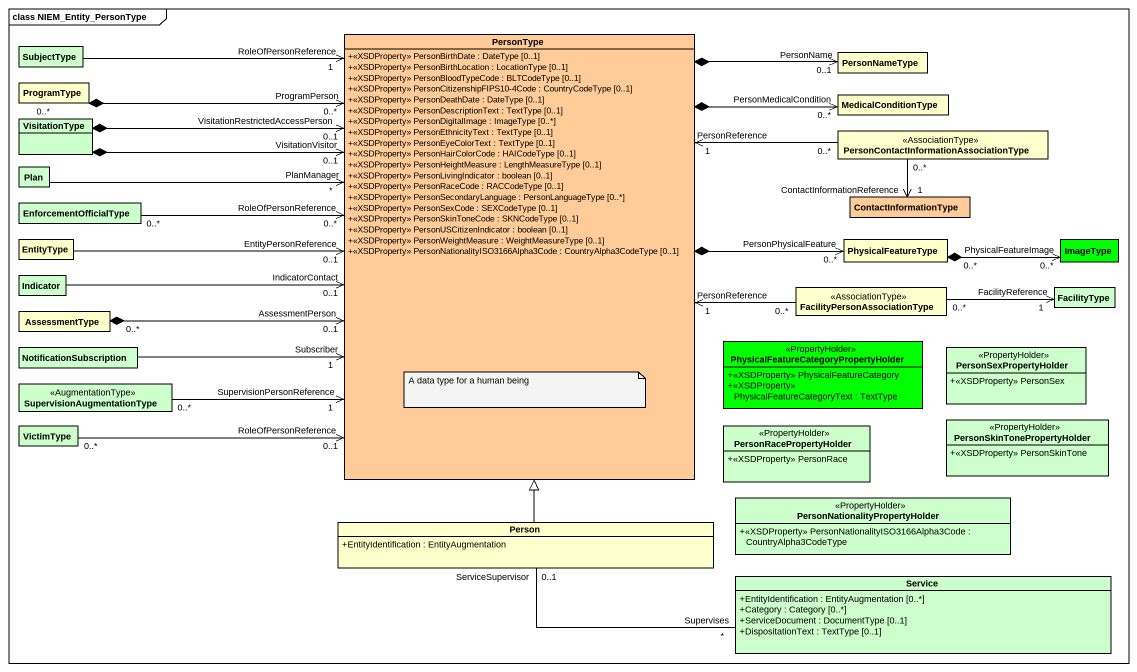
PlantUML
@startuml
mainframe class NIEM_Entity_PersonType
hide circle
hide empty members
skinparam classAttributeIconSize 0
class SubjectType #CCFFCC
class PersonType #FFCC99 {
  +<<XSDProperty>> PersonBirthDate : DateType [0..1]
  +<<XSDProperty>> PersonBirthLocation : LocationType [0..1]
  +<<XSDProperty>> PersonBloodTypeCode : BLTCodeType [0..1]
  +<<XSDProperty>> PersonCitizenshipFIPS10-4Code : CountryCodeType [0..1]
  +<<XSDProperty>> PersonDeathDate : DateType [0..1]
  +<<XSDProperty>> PersonDescriptionText : TextType [0..1]
  +<<XSDProperty>> PersonDigitalImage : ImageType [0..*]
  +<<XSDProperty>> PersonEthnicityText : TextType [0..1]
  +<<XSDProperty>> PersonEyeColorText : TextType [0..1]
  +<<XSDProperty>> PersonHairColorCode : HAICodeType [0..1]
  +<<XSDProperty>> PersonHeightMeasure : LengthMeasureType [0..1]
  +<<XSDProperty>> PersonLivingIndicator : boolean [0..1]
  +<<XSDProperty>> PersonRaceCode : RACCodeType [0..1]
  +<<XSDProperty>> PersonSecondaryLanguage : PersonLanguageType [0..*]
  +<<XSDProperty>> PersonSexCode : SEXCodeType [0..1]
  +<<XSDProperty>> PersonSkinToneCode : SKNCodeType [0..1]
  +<<XSDProperty>> PersonUSCitizenIndicator : boolean [0..1]
  +<<XSDProperty>> PersonWeightMeasure : WeightMeasureType [0..1]
  +<<XSDProperty>> PersonNationalityISO3166Alpha3Code : CountryAlpha3CodeType [0..1]
}
class ProgramType #FFFFCC
class PersonNameType #FFFFCC
class VisitationType #CCFFCC
class MedicalConditionType #FFFFCC
class "PersonContactInformationAssociationType" as PersonContactInformationAsso <<AssociationType>> #FFFFCC
class EnforcementOfficialType #CCFFCC
class Plan #CCFFCC
class ContactInformationType #FFCC99
class EntityType #FFFFCC
class PhysicalFeatureType #FFFFCC
class ImageType #00FF00
class Indicator #CCFFCC
class AssessmentType #FFFFCC
class "FacilityPersonAssociationType" as FacilityPersonAssociationTyp <<AssociationType>> #FFFFCC
class FacilityType #CCFFCC
class NotificationSubscription #CCFFCC
class "PhysicalFeatureCategoryPropertyHolder" as PhysicalFeatureCategoryPrope <<PropertyHolder>> #00FF00 {
  +<<XSDProperty>> PhysicalFeatureCategory
  +<<XSDProperty>> PhysicalFeatureCategoryText : TextType
}
class PersonSexPropertyHolder <<PropertyHolder>> #CCFFCC {
  +<<XSDProperty>> PersonSex
}
class SupervisionAugmentationType <<AugmentationType>> #CCFFCC
class VictimType #CCFFCC
class PersonRacePropertyHolder <<PropertyHolder>> #CCFFCC {
  +<<XSDProperty>> PersonRace
}
class PersonSkinTonePropertyHolder <<PropertyHolder>> #CCFFCC {
  +<<XSDProperty>> PersonSkinTone
}
class "PersonNationalityPropertyHolder" as PersonNationalityPropertyHol <<PropertyHolder>> #CCFFCC {
  +<<XSDProperty>> PersonNationalityISO3166Alpha3Code : CountryAlpha3CodeType
}
class "Person" as Person_ {
  +EntityIdentification : EntityAugmentation
}
class Service #CCFFCC {
  +EntityIdentification : EntityAugmentation [0..*]
  +Category : Category [0..*]
  +ServiceDocument : DocumentType [0..1]
  +DispositationText : TextType [0..1]
}
SubjectType -right-> "RoleOfPersonReference\n1" PersonType
PersonType *-right-> "PersonMedicalCondition\n0..*" MedicalConditionType
PersonType "EntityPersonReference\n0..1" <-left- EntityType
PersonType *-right-> "PersonPhysicalFeature\n0..*" PhysicalFeatureType
ProgramType "0..*" *-right-> "ProgramPerson\n0..*" PersonType
PersonNameType "PersonName\n0..1" <-left-* PersonType
VisitationType *-right-> "VisitationRestrictedAccessPerson\n0..1" PersonType
VisitationType *-right-> "VisitationVisitor\n0..1" PersonType
PersonContactInformationAsso "0..*" -left-> "PersonReference\n1" PersonType
PersonContactInformationAsso "0..*" --> "ContactInformationReference\n1" ContactInformationType
EnforcementOfficialType "0..*" -right-> "RoleOfPersonReference\n0..*" PersonType
Plan -right-> "PlanManager\n*" PersonType
PhysicalFeatureType "0..*" *-right-> "PhysicalFeatureImage\n0..*" ImageType
Indicator -right-> "IndicatorContact\n0..1" PersonType
AssessmentType "0..*" *-right-> "AssessmentPerson\n0..1" PersonType
FacilityPersonAssociationTyp "0..*" -left-> "PersonReference\n1" PersonType
FacilityPersonAssociationTyp "0..*" -right-> "FacilityReference\n1" FacilityType
NotificationSubscription -right-> "Subscriber\n1" PersonType
SupervisionAugmentationType "0..*" -right-> "SupervisionPersonReference\n1" PersonType
VictimType "0..*" -right-> "RoleOfPersonReference\n0..1" PersonType
Person_ -up-|> PersonType
Service "Supervises\n*" -left- "ServiceSupervisor\n0..1" Person_
note as N1
  A data type for a human being
end note
@enduml
